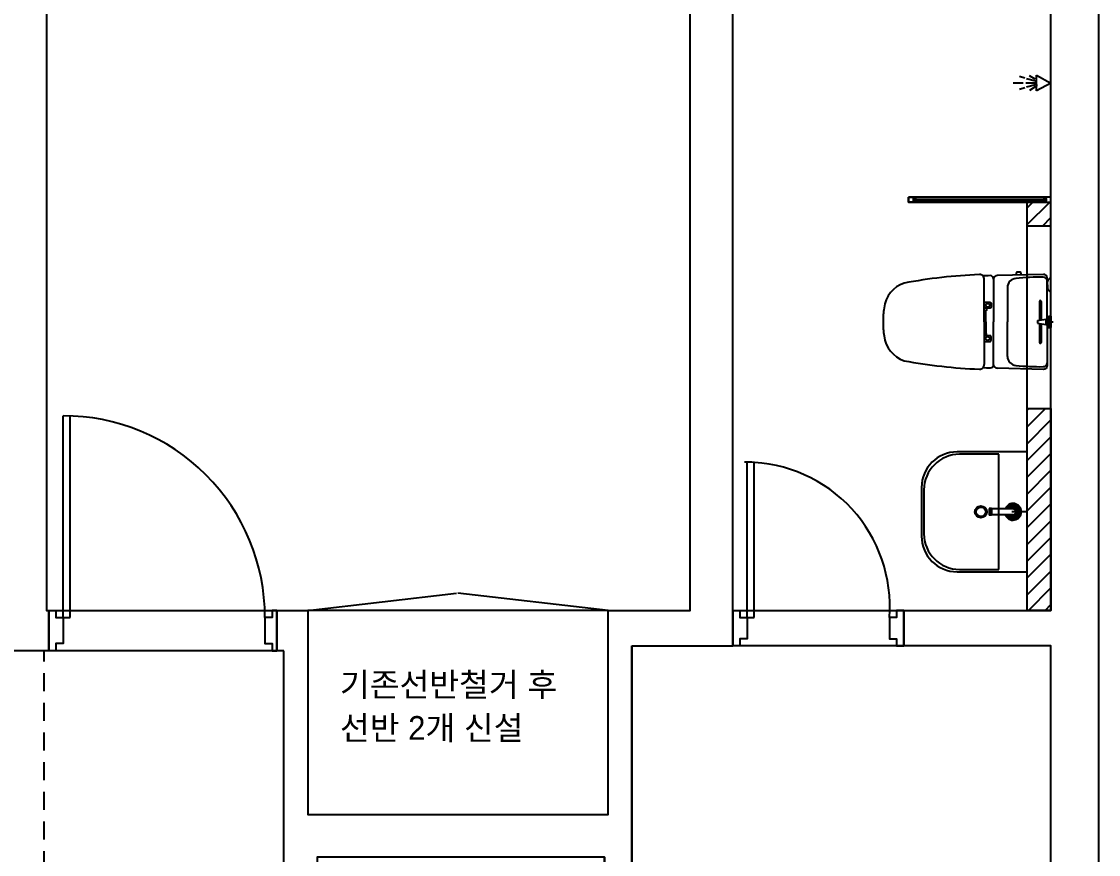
# Model space of a CAD drawing. Header units: inches. Extents: x 88414 to 587042, y -693500 to 27778.
# Drawn here: x 171570 to 176105, y 4365 to 7874 of the extents above; entities that cross this region are included whole.
import ezdxf

# ---------------------------------------------------------------- set-up
doc = ezdxf.new("R2010")
doc.units = ezdxf.units.IN
doc.header["$LTSCALE"] = 50
doc.header["$MEASUREMENT"] = 0
doc.linetypes.add('HID', pattern=[2.5, 1.5, -1])
doc.linetypes.add('HIDDEN', pattern=[0.375, 0.25, -0.125])
for name, color, linetype in [('03-WAL NEW', 3, 'Continuous'), ('3.기호.계단선', 30, 'Continuous'), ('BATH', 4, 'Continuous'), ('CO-BATH', 6, 'Continuous'), ('fin', 5, 'Continuous'), ('HL', 6, 'HIDDEN'), ('도면층2', 2, 'Continuous'), ('도면층4', 4, 'Continuous'), ('도면층5', 5, 'Continuous'), ('도면층8', 8, 'Continuous'), ('욕실설비', 3, 'Continuous')]:
    doc.layers.add(name, color=color, linetype=linetype)
doc.styles.add('코레일둥고', font='Korail_Round_Gothic_Medium.ttf')

# ---------------------------------------------------------------- blocks, each defined once
blk = doc.blocks.new('FFFL2')
at = {"layer": '03-WAL NEW'}
h = blk.add_hatch(dxfattribs=at)
h.set_pattern_fill('_USER', color=8, scale=50, angle=45, pattern_type=0)
h.set_pattern_definition([(45, (0, 0), (-35.355339, 35.355339), [])])
h.paths.add_polyline_path([(150962.8, 7113.7), (150862.8, 7113.7), (150862.8, 7013.7), (150962.8, 7013.7)])
at = {"color": 8}
for p, q in [((150962.8, 6632.7), (150962.8, 6584.7)), ((150962.8, 6608.7), (150971.5, 6608.7)), ((150862.8, 5808.7), (150797.8, 5808.7))]:
    blk.add_line(p, q, dxfattribs=at)
at = {"layer": '03-WAL NEW', "color": 8}
for p, q in [((150862.8, 6243.7), (150862.8, 7113.7)), ((150862.8, 7113.7), (150962.8, 7113.7)), ((150862.8, 7013.7), (150962.8, 7013.7)), ((150862.8, 5393.7), (150862.8, 6243.7)), ((150862.8, 6243.7), (150962.8, 6243.7)), ((150962.8, 6243.7), (150962.8, 5393.7)), ((150962.8, 5393.7), (150862.8, 5393.7)), ((149197.8, 4023.7), (149197.8, 5243.7)), ((149197.8, 5243.7), (149327.8, 5243.7))]:
    blk.add_line(p, q, dxfattribs=at)
at = {"layer": '03-WAL NEW', "color": 8, "linetype": 'Continuous'}
for p, q in [((150862.8, 6237.1), (150869.4, 6243.7)), ((150862.8, 6166.4), (150940.1, 6243.7)), ((150862.8, 6095.6), (150962.8, 6195.6)), ((150862.8, 6024.9), (150962.8, 6124.9)), ((150862.8, 5954.2), (150962.8, 6054.2)), ((150862.8, 5883.5), (150962.8, 5983.5)), ((150862.8, 5812.8), (150962.8, 5912.8)), ((150862.8, 5742.1), (150962.8, 5842.1)), ((150862.8, 5671.4), (150962.8, 5771.4)), ((150862.8, 5600.7), (150962.8, 5700.7)), ((150862.8, 5530), (150962.8, 5630)), ((150862.8, 5459.2), (150962.8, 5559.2)), ((150868, 5393.7), (150962.8, 5488.5)), ((150938.7, 5393.7), (150962.8, 5417.8))]:
    blk.add_line(p, q, dxfattribs=at)
at = {"layer": 'BATH', "color": 8}
for p, q in [((150853.4, 7635.3), (150830.8, 7642)), ((150897.1, 7623), (150859.1, 7632.7)), ((150896.5, 7630.7), (150872.9, 7645.6)), ((150901.7, 7648.7), (150962.8, 7613.7)), ((150901.7, 7582.4), (150901.7, 7648.7)), ((150845.7, 7614.8), (150803.6, 7614.8)), ((150853.4, 7594.2), (150830.8, 7587.6)), ((150898.6, 7614.8), (150857.1, 7614.8)), ((150897.1, 7606.6), (150859.1, 7596.8)), ((150896.5, 7598.9), (150872.9, 7584)), ((150962.8, 7613.7), (150901.7, 7582.4))]:
    blk.add_line(p, q, dxfattribs=at)
at = {"layer": 'CO-BATH', "color": 8}
for p, q in [((150862.8, 6061.2), (150567.8, 6061.2)), ((150742.8, 6051.2), (150577.8, 6051.2)), ((150742.8, 5566.2), (150742.8, 6051.2)), ((150862.8, 5556.2), (150862.8, 6061.2)), ((150417.8, 5911.2), (150417.8, 5706.2)), ((150427.8, 5901.2), (150427.8, 5716.2)), ((150702.3, 5823.2), (150702.3, 5794.2)), ((150707.3, 5823.2), (150702.3, 5823.2)), ((150707.3, 5823.2), (150707.3, 5794.2)), ((150712.3, 5822.2), (150707.3, 5822.2)), ((150712.3, 5822.2), (150712.3, 5795.2)), ((150802.8, 5821.2), (150712.3, 5821.2)), ((150707.3, 5794.2), (150702.3, 5794.2)), ((150712.3, 5795.2), (150707.3, 5795.2)), ((150802.8, 5796.2), (150712.3, 5796.2)), ((150567.8, 5556.2), (150862.8, 5556.2)), ((150577.8, 5566.2), (150742.8, 5566.2))]:
    blk.add_line(p, q, dxfattribs=at)
for radius in [25, 20]:
    blk.add_circle((150667.8, 5808.7), radius, dxfattribs=at)
for centre, radius, start, end in [((150567.8, 5911.2), 150, 90, 180), ((150577.8, 5901.2), 150, 90, 180), ((150802.8, 5808.7), 35, 200.9248, 159.0751), ((150802.8, 5808.7), 30, 204.6243, 155.3757), ((150802.8, 5808.7), 25, 210, 150), ((150802.8, 5808.7), 18, 223.9829, 136.017), ((150802.8, 5808.7), 12.5, 270, 90), ((150577.8, 5716.2), 150, 180, 270), ((150567.8, 5706.2), 150, 180, 270)]:
    blk.add_arc(centre, radius, start, end, dxfattribs=at)
at = {"layer": 'fin', "color": 8}
for p, q in [((150682.1, 6608.7), (150682.1, 6788)), ((150721.4, 6789.1), (150721.4, 6608.7)), ((150946.4, 6616.7), (150946.4, 6781.3)), ((150947.8, 6764.5), (150947.8, 6777)), ((150947.8, 6764.5), (150947.8, 6752)), ((150779.2, 6754), (150779.2, 6608.7)), ((150682.1, 6608.7), (150682.1, 6429.5)), ((150721.4, 6428.4), (150721.4, 6608.7)), ((150779.2, 6463.5), (150779.2, 6608.7)), ((150946.4, 6600.8), (150946.4, 6436.2))]:
    blk.add_line(p, q, dxfattribs=at)
for points in [[(150721.4, 6789.1, 0.371724), (150706.6, 6803.5, 0.003515), (150675.7, 6802.7, 0.320541)], [(150946.4, 6781.3), (150946.4, 6793.7, 0.421209), (150931, 6808.7), (150736, 6804.1, 0.001659)], [(150721.4, 6428.4, -0.371724), (150706.6, 6414, -0.003515), (150675.7, 6414.8, -0.320541)], [(150946.4, 6436.2), (150946.4, 6423.7, -0.421209), (150931, 6408.7), (150736, 6413.4, -0.001659)]]:
    blk.add_lwpolyline(points, format="xyb", dxfattribs=at)
for centre, radius, start, end in [((150751.1, 4603.9), 2205.9, 92.3333, 100.6081), ((150662.1, 6788), 20, 0, 92.3333), ((150736.4, 6789.1), 15, 91.3651, 180), ((150384.4, 6653), 125.5, 108.2964, 173.4241), ((150819.1, 6752.2), 40, 95.9437, 177.5129), ((150918.5, 5797.4), 1000, 89.3116, 95.9437), ((150930.4, 6781.3), 16, 0, 89.3116), ((150962.8, 6777), 15, 90, 180), ((150962.8, 6752), 15, 180, 270), ((150661.4, 6608.7), 405.9, 171.6993, 180), ((150661.4, 6608.7), 405.9, 180, 188.3007), ((150384.4, 6564.5), 125.5, 186.5759, 251.7036), ((150751.1, 8613.5), 2205.9, 259.3919, 267.6667), ((150819.1, 6465.2), 40, 182.4871, 264.0563), ((150662.1, 6429.5), 20, 267.6667, 0), ((150736.4, 6428.4), 15, 180, 268.6349), ((150918.5, 7420.1), 1000, 264.0563, 270.6884), ((150930.4, 6436.2), 16, 270.6884, 0)]:
    blk.add_arc(centre, radius, start, end, dxfattribs=at)
at = {"layer": 'HL', "color": 8, "linetype": 'Continuous'}
for p, q in [((150816.3, 6813.7), (150816.3, 6806)), ((150832.4, 6817.7), (150820.3, 6817.7)), ((150836.4, 6813.7), (150836.4, 6806.5)), ((150914.8, 6695.2), (150914.8, 6616.2)), ((150921.8, 6695.2), (150921.8, 6617.3)), ((150689.1, 6608.7), (150689.1, 6655.1)), ((150948, 6615.7), (150952.8, 6621.1)), ((150952.8, 6632.7), (150962.8, 6632.7)), ((150952.8, 6632.7), (150952.8, 6584.7)), ((150689.1, 6608.7), (150689.1, 6562.4)), ((150906.6, 6614.7), (150941, 6620.1)), ((150906.6, 6614.7), (150906.6, 6602.8)), ((150906.6, 6602.8), (150941, 6597.4)), ((150914.8, 6601.3), (150914.8, 6522.2)), ((150921.8, 6600.2), (150921.8, 6522.2)), ((150941, 6620.1), (150948, 6615.7)), ((150941, 6620.1), (150941, 6597.4)), ((150941, 6597.4), (150948, 6601.8)), ((150948, 6615.7), (150948, 6601.8)), ((150948, 6601.8), (150952.8, 6596.4)), ((150952.8, 6584.7), (150962.8, 6584.7))]:
    blk.add_line(p, q, dxfattribs=at)
for points in [[(150682.1, 6691.3), (150706.3, 6691.3, -0.414214), (150710.3, 6687.3), (150710.3, 6670.8, -0.414214), (150706.3, 6666.8), (150690.7, 6666.8), (150682.1, 6666.8)], [(150690.7, 6666.8), (150690.7, 6657.1, -0.414214), (150688.7, 6655.1), (150682.1, 6655.1)], [(150690.7, 6550.7), (150690.7, 6560.4, 0.414214), (150688.7, 6562.4), (150682.1, 6562.4)], [(150682.1, 6526.2), (150706.3, 6526.2, 0.414214), (150710.3, 6530.2), (150710.3, 6546.7, 0.414214), (150706.3, 6550.7), (150690.7, 6550.7), (150682.1, 6550.7)]]:
    blk.add_lwpolyline(points, format="xyb", dxfattribs=at)
for centre in [(150696.4, 6678.7), (150696.4, 6538.7)]:
    blk.add_circle(centre, 8, dxfattribs=at)
for centre, radius, start, end in [((150820.3, 6813.7), 4, 90, 180), ((150832.4, 6813.7), 4, 0, 90), ((150918.3, 6695.2), 3.5, 0, 180), ((150918.3, 6522.2), 3.5, 180, 0)]:
    blk.add_arc(centre, radius, start, end, dxfattribs=at)
at = {"layer": '도면층2', "color": 8}
for p, q in [((150382.8, 7126.2), (150942.8, 7126.2)), ((150382.8, 7121.2), (150942.8, 7121.2)), ((147702.8, 5223.7), (147702.8, 5393.7)), ((147702.8, 5393.7), (147832.8, 5393.7)), ((147732.8, 5223.7), (147702.8, 5223.7)), ((149197.8, 5243.7), (149622.8, 5243.7))]:
    blk.add_line(p, q, dxfattribs=at)
at = {"layer": '도면층2', "color": 8, "linetype": 'HID'}
blk.add_line((146722.8, 4053.7), (146722.8, 5223.7), dxfattribs=at)
at = {"layer": '도면층2', "color": 8}
for points in [[(146327.8, 9363.7), (146327.8, 9563.7), (146732.8, 9563.7), (146732.8, 5393.7), (146742.8, 5393.7), (146742.8, 5223.7), (146532.8, 5223.7), (146532.8, 7678.7), (146317.8, 7678.7), (146317.8, 7828.7), (146532.8, 7828.7), (146532.8, 9363.7)], [(150362.8, 7133.7), (150362.8, 7113.7), (150962.8, 7113.7), (150962.8, 7133.7)], [(150362.8, 7133.7), (150392.8, 7133.7), (150392.8, 7128.7), (150382.8, 7128.7), (150382.8, 7118.7), (150392.8, 7118.7), (150392.8, 7113.7), (150362.8, 7113.7)], [(150962.8, 7133.7), (150932.8, 7133.7), (150932.8, 7128.7), (150942.8, 7128.7), (150942.8, 7118.7), (150932.8, 7118.7), (150932.8, 7113.7), (150962.8, 7113.7)]]:
    blk.add_lwpolyline(points, close=True, dxfattribs=at)
for points in [[(151162.8, -771.3), (150142.8, -771.3), (150142.8, -571.3), (150982.8, -571.3), (150982.8, 368.7), (149987.8, 368.7), (149987.8, 568.7), (150927.8, 568.7), (150927.8, 3903.7), (150182.8, 3903.7), (150182.8, 4023.7), (150962.8, 4023.7), (150962.8, 5243.7), (150342.8, 5243.7), (150342.8, 5393.7), (150962.8, 5393.7), (150962.8, 8113.7), (150142.8, 8113.7), (150142.8, 8313.7), (151162.8, 8313.7), (151162.8, -771.3)], [(147832.8, 5393.7), (147832.8, 4533.7), (149097.8, 4533.7), (149097.8, 5243.7), (149097.8, 5393.7), (149442.8, 5393.7), (149442.8, 8113.7)], [(149622.8, 5393.7), (149622.8, 5243.7), (149622.8, 8113.7)], [(149082.8, 4353.7), (149082.8, 3903.7), (149082.8, 4353.7), (147872.8, 4353.7), (147872.8, 3903.7), (147702.8, 3903.7), (147702.8, 4053.7), (147732.8, 4053.7), (147732.8, 5223.7)], [(149197.8, 5243.7), (149197.8, 4023.7), (149327.8, 4023.7), (149327.8, 3903.7), (149082.8, 3903.7)]]:
    blk.add_lwpolyline(points, dxfattribs=at)
at = {"layer": '도면층4', "color": 8}
for p, q in [((146802.8, 5363.7), (146802.8, 6213.7)), ((146832.8, 5363.7), (146832.8, 6213.2)), ((149672.8, 6018.7), (149702.8, 6018.7)), ((149682.8, 5363.7), (149682.8, 6018.7)), ((149712.8, 5363.7), (149712.8, 6018.2)), ((146732.8, 5393.7), (147702.8, 5393.7)), ((146802.8, 5363.7), (146832.8, 5363.7)), ((147702.8, 5393.7), (147702.8, 5223.7)), ((149622.8, 5243.7), (149622.8, 5393.7)), ((149622.8, 5393.7), (150342.8, 5393.7)), ((149622.8, 5393.7), (149622.8, 5243.7)), ((149682.8, 5363.7), (149712.8, 5363.7)), ((150342.8, 5393.7), (150342.8, 5243.7)), ((147702.8, 5223.7), (146732.8, 5223.7)), ((150342.8, 5243.7), (149622.8, 5243.7))]:
    blk.add_line(p, q, dxfattribs=at)
for points in [[(146742.8, 5393.7), (146772.8, 5393.7), (146772.8, 5363.7), (146802.8, 5363.7), (146802.8, 5253.7), (146772.8, 5253.7), (146772.8, 5223.7), (146742.8, 5223.7), (146742.8, 5393.7)], [(147702.8, 5393.7), (147682.8, 5393.7), (147682.8, 5363.7), (147652.8, 5363.7), (147652.8, 5253.7), (147682.8, 5253.7), (147682.8, 5223.7), (147702.8, 5223.7), (147702.8, 5393.7)], [(149622.8, 5393.7), (149652.8, 5393.7), (149652.8, 5363.7), (149682.8, 5363.7), (149682.8, 5273.7), (149652.8, 5273.7), (149652.8, 5243.7), (149622.8, 5243.7), (149622.8, 5393.7)], [(150342.8, 5393.7), (150312.8, 5393.7), (150312.8, 5363.7), (150282.8, 5363.7), (150282.8, 5273.7), (150312.8, 5273.7), (150312.8, 5243.7), (150342.8, 5243.7), (150342.8, 5393.7)]]:
    blk.add_lwpolyline(points, dxfattribs=at)
at = {"layer": '도면층5', "color": 8}
for centre, radius, start, end in [((146803.7, 5364.1), 849.1, 359.9735, 90.064), ((149675.3, 5409.1), 609.1, 355.7288, 89.3009)]:
    blk.add_arc(centre, radius, start, end, dxfattribs=at)
at = {"layer": '도면층8', "color": 8}
for p, q in [((147832.8, 5393.7), (148460, 5465.4)), ((149097.8, 5393.7), (148465.3, 5465.4)), ((149097.8, 5393.7), (147832.8, 5393.7))]:
    blk.add_line(p, q, dxfattribs=at)
at = {"layer": '욕실설비', "color": 8}
for p, q in [((150904.7, 7624.4), (150903.7, 7624.4)), ((150905.8, 7604.7), (150903.7, 7604.7))]:
    blk.add_line(p, q, dxfattribs=at)

msp = doc.modelspace()

# ---------------------------------------------------------------- linework, layer by layer
at = {"layer": '3.기호.계단선'}
msp.add_lwpolyline([(174040.233, 5393.742), (172775.233, 5393.742), (172775.233, 4533.742), (174040.233, 4533.742)], close=True, dxfattribs=at)

# ---------------------------------------------------------------- block references
msp.add_blockref('FFFL2', (24942.48, 0))

# ---------------------------------------------------------------- texts
at = {"layer": '3.기호.계단선', "style": '코레일둥고'}
for s, p in [('기존선반철거 후', (172910.938, 5030.52)), ('선반 2개 신설', (172910.938, 4848.273))]:
    msp.add_text(s, height=100, dxfattribs=at).set_placement(p)

doc.saveas('drawing.dxf')
